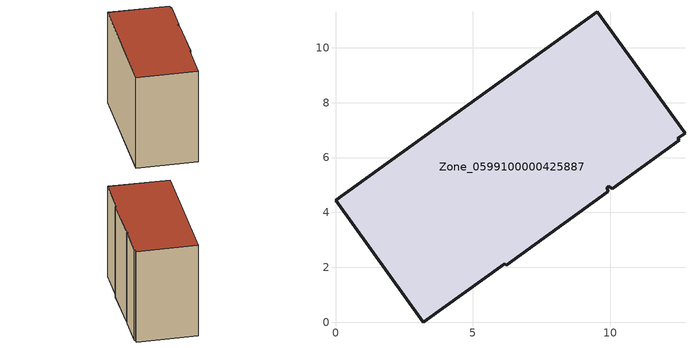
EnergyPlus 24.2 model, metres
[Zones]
Zone_0599100000425887
 floor ground (C_G): 9.96,4.95 9.9,4.91 9.91,4.75 6.22,2.08 6.17,2.13 3.2,0 0,4.44 9.53,11.31 12.73,6.89 12.47,6.71 12.52,6.63 10.08,4.87 z0
 wall outside (C_F): 0,4.44 3.2,0 6.17,2.13 6.22,2.08 9.91,4.75 9.9,4.91 9.96,4.95 10.08,4.87 12.52,6.63 12.47,6.71 12.73,6.89 9.53,11.31 0,4.44 z0:8.82
 roof outside (C_R): 9.96,4.95 10.08,4.87 12.52,6.63 12.47,6.71 12.73,6.89 9.53,11.31 0,4.44 3.2,0 6.17,2.13 6.22,2.08 9.91,4.75 9.9,4.91 z8.82
[BUILDING]
Pand.0599100000425887: North Axis=0; Terrain=City; Loads Convergence Tolerance Value=0.04; Temperature Convergence Tolerance Value=0.4; Solar Distribution=FullExterior; Maximum Number of Warmup Days=25; Minimum Number of Warmup Days=1
[Site:Location]
Rotterdam.The.Hague.AP_ZH_NLD Design_Conditions: Latitude=51.96; Longitude=4.45; Time Zone=1; Elevation=-4.5
[SITE:GROUNDTEMPERATURE:BUILDINGSURFACE]
18, 18, 18, 18, 18, 18, 18, 18, 18, 18, 18, 18
[MATERIAL] Thermal Absorptance=0.9; Solar Absorptance=0.7; Visible Absorptance=0.7
Name | Roughness | Thickness | Conductivity | Density | Specific Heat
G.TC.2006-2014 | MediumSmooth | 0.15 | 0.06 | 540 | 1210
F.TC.2006-2014 | Rough | 0.3 | 0.12 | 1920 | 840
R.TC.2006-2014 | MediumRough | 0.2 | 0.08 | 1500 | 1000
[CONSTRUCTION]
C_G: G.TC.2006-2014
C_F: F.TC.2006-2014
C_R: R.TC.2006-2014
[ZONE]
Zone_0599100000425887: Type=1; Multiplier=1; Ceiling Height=Autocalculate; Volume=Autocalculate; Floor Area=autocalculate; Part of Total Floor Area=Yes
[ZONEINFILTRATION:DESIGNFLOWRATE]
Infil_Zone_0599100000425887: Zone or ZoneList or Space or SpaceList=Zone_0599100000425887; Schedule=AlwaysOn; Design Flow Rate Calculation Method=Flow/Area; Flow Rate per Floor Area=0.0015; Constant Term Coefficient=1; Temperature Term Coefficient=0; Velocity Term Coefficient=0; Velocity Squared Term Coefficient=0
[HVACTEMPLATE:ZONE:IDEALLOADSAIRSYSTEM]
Zone_0599100000425887: Maximum Heating Supply Air Temperature=50; Minimum Cooling Supply Air Temperature=13; Maximum Heating Supply Air Humidity Ratio=0.0156; Minimum Cooling Supply Air Humidity Ratio=0.0077; Heating Limit=NoLimit; Cooling Limit=NoLimit; Dehumidification Control Type=ConstantSensibleHeatRatio; Cooling Sensible Heat Ratio=0.7; Dehumidification Setpoint=60; Humidification Control Type=None; Humidification Setpoint=30; Outdoor Air Method=None; Outdoor Air Flow Rate per Person=0.00944; Outdoor Air Flow Rate per Zone Floor Area=0; Outdoor Air Flow Rate per Zone=0; Demand Controlled Ventilation Type=None; Outdoor Air Economizer Type=NoEconomizer; Heat Recovery Type=None; Sensible Heat Recovery Effectiveness=0.7; Latent Heat Recovery Effectiveness=0.65
[ZONECONTROL:THERMOSTAT]
ThermostatControl_Zone_0599100000425887: Zone or ZoneList=Zone_0599100000425887; Control Type Schedule=DualSetpointControlType; Control 1=Thermostat_Zone_0599100000425887; Temperature Difference Between Cutout And Setpoint=0
[THERMOSTATSETPOINT:DUALSETPOINT]
Thermostat_Zone_0599100000425887: Heating Setpoint Temperature Schedule=HeatingSetpoint_Zone_0599100000425887; Cooling Setpoint Temperature Schedule=CoolingSetpoint_Zone_0599100000425887
[SCHEDULE:COMPACT]
HeatingSetpoint_Zone_0599100000425887: Through: 12/31, For: AllDays, Until: 24:00, 21
CoolingSetpoint_Zone_0599100000425887: Through: 12/31, For: AllDays, Until: 24:00, 24
DualSetpointControlType: Through: 12/31, For: AllDays, Until: 24:00, 4
AlwaysOn: Through: 12/31, For: AllDays, Until: 24:00, 1
